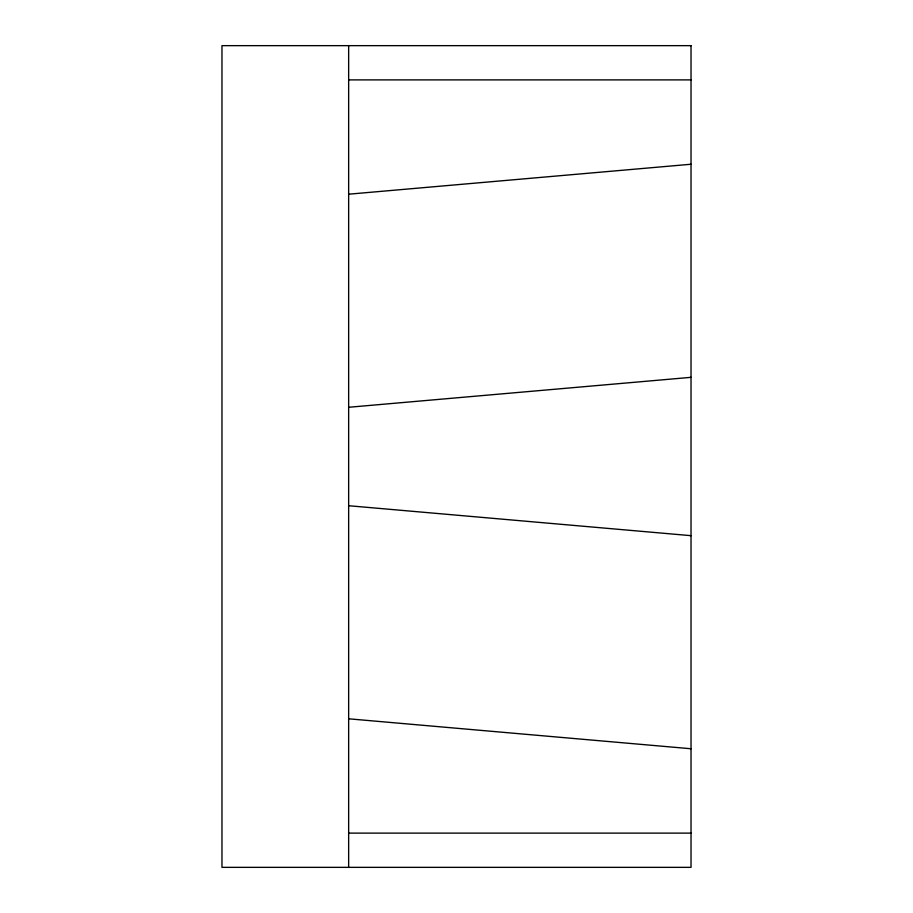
<?xml version="1.0" encoding="UTF-8"?>
<svg xmlns="http://www.w3.org/2000/svg" width="913" height="913" viewBox="0 0 913 913"><rect width="100%" height="100%" fill="white"/><g stroke="black" fill="none" stroke-linecap="round" stroke-linejoin="round"><path stroke-width="1.37" d="M348.652 194.195L691.027 164.249M348.652 407.278L691.027 377.331M348.652 79.888L691.027 79.888M348.652 833.113L691.027 833.113M348.652 505.722L691.027 535.669M348.652 718.805L691.027 748.751M348.652 45.65L348.652 867.35M691.027 45.65L221.973 45.65L221.973 867.35L691.027 867.35L691.027 45.65"/></g></svg>
